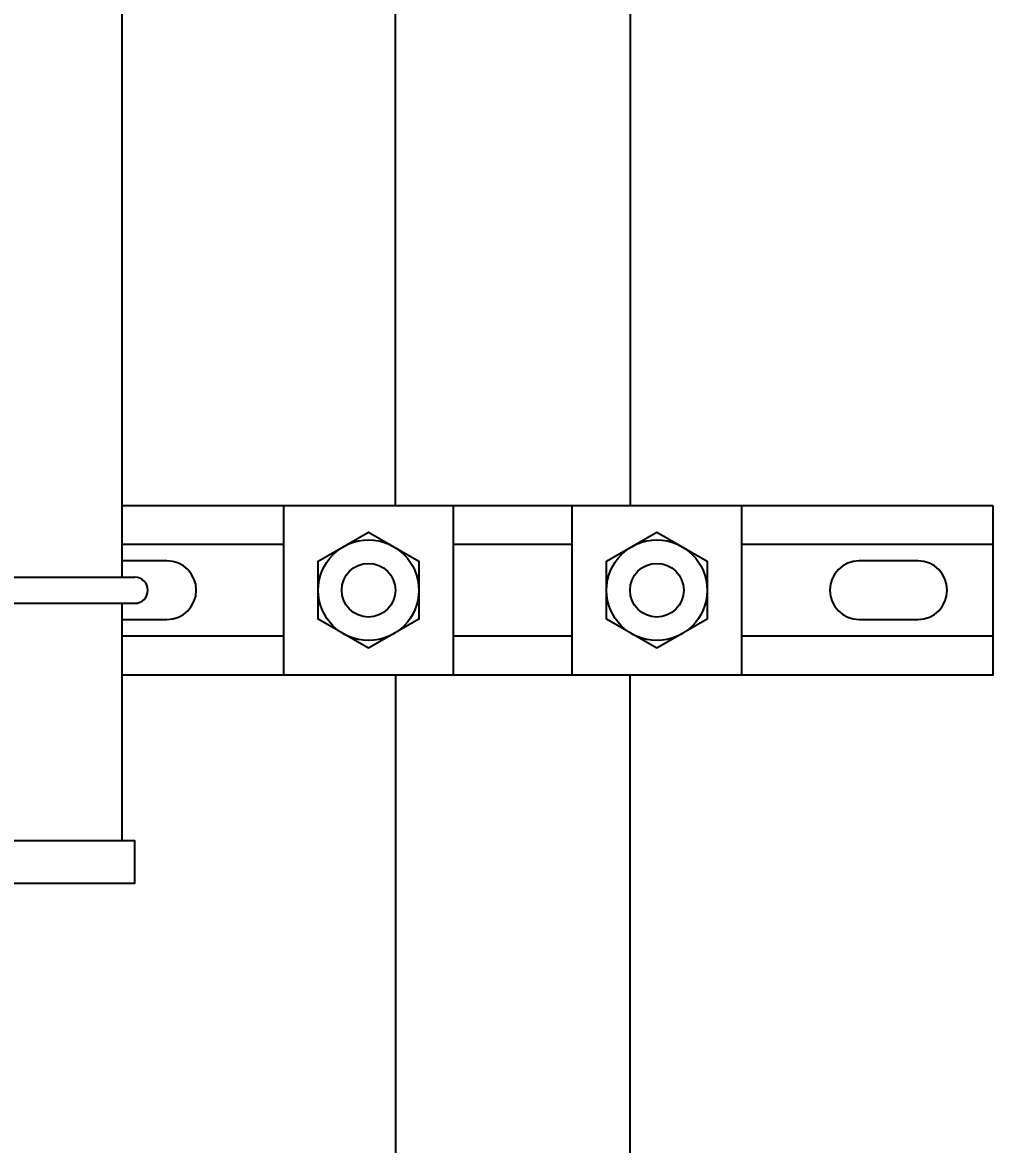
# Model space of a CAD drawing. Header units: feet. Extents: x -4 to 2246, y -9 to 1440.
# Drawn here: x 2199.296 to 2200.537, y 1385.24 to 1386.648 of the extents above; entities that cross this region are included whole.
import ezdxf
from ezdxf import colors
from ezdxf.entities.mleader import LeaderData, LeaderLine
from ezdxf.math import Vec2, Vec3

# ---------------------------------------------------------------- set-up
doc = ezdxf.new("R2010")
doc.units = ezdxf.units.FT
doc.header["$MEASUREMENT"] = 0
for name, color, linetype in [('E-COND-RGS', 4, 'Continuous'), ('E-DIM', 1, 'Continuous'), ('E-EQPM-HRDW', 230, 'Continuous'), ('G-ANNO-TEXT', 1, 'Continuous')]:
    doc.layers.add(name, color=color, linetype=linetype)
doc.styles.add('NEI-A', font='arial.ttf')
doc.dimstyles.new('NEI-A', dxfattribs={"dimtxt": 0.1, "dimasz": 0.125, "dimexe": 0.0625, "dimexo": 0.0625, "dimgap": 0.0625, "dimtad": 0, "dimtih": 1, "dimtoh": 1, "dimdec": 4, "dimzin": 3, "dimdsep": 46, "dimlunit": 4, "dimtxsty": 'NEI-A', "dimcen": 0, "dimadec": 0, "dimazin": 0, "dimtfac": 0.75, "dimtdec": 4, "dimtofl": 0, "dimtmove": 0, "dimatfit": 3, "dimfxl": 1, "dimfrac": 1, "dimtolj": 1, "dimtzin": 0, "dimarcsym": 0})

# ---------------------------------------------------------------- blocks, each defined once
blk = doc.blocks.new('*D19')
at = {"layer": 'Defpoints', "color": 0, "transparency": 16777216}
for p in [(2200.452, 1395.8979), (2206.2868, 1395.8979), (2203.985, 1381.29)]:
    blk.add_point(p, dxfattribs=at)
at = {"layer": 'E-DIM', "color": 0, "lineweight": -2, "transparency": 16777216}
for p, q in [((2200.5145, 1395.8979), (2206.3493, 1395.8979)), ((2206.2868, 1395.7729), (2206.2868, 1388.7075)), ((2206.2868, 1381.415), (2206.2868, 1388.4804)), ((2204.0475, 1381.29), (2206.3493, 1381.29))]:
    blk.add_line(p, q, dxfattribs=at)
at = {"layer": 'E-DIM', "color": 0, "transparency": 16777216}
for points in [[(2206.266, 1395.7729), (2206.3077, 1395.7729), (2206.2868, 1395.8979)], [(2206.266, 1381.415), (2206.3077, 1381.415), (2206.2868, 1381.29)]]:
    blk.add_solid(points, dxfattribs=at)
at = {"layer": 'E-DIM', "color": 0, "transparency": 16777216, "insert": (2206.2868, 1388.5939), "char_height": 0.1, "attachment_point": 5, "style": 'NEI-A'}
blk.add_mtext("\\A1;15' ", dxfattribs=at)

msp = doc.modelspace()

# ---------------------------------------------------------------- linework, layer by layer
at = {"layer": 'E-COND-RGS'}
for points in [[(2199.420662, 1389.250553), (2199.420662, 1385.951961)], [(2199.764149, 1386.042001), (2199.764149, 1389.160513)], [(2200.058827, 1389.160513), (2200.058827, 1386.042001)], [(2199.420662, 1385.919218), (2199.420662, 1385.621518)], [(2199.764149, 1385.829178), (2199.764149, 1383.3529)], [(2200.058827, 1383.3529), (2200.058827, 1385.829178)]]:
    msp.add_lwpolyline(points, dxfattribs=at)
msp.add_lwpolyline([(2199.110267, 1385.621518), (2199.436378, 1385.621518), (2199.436378, 1385.567256), (2199.110267, 1385.567256)], close=True, dxfattribs=at)
at = {"layer": 'E-EQPM-HRDW'}
for points in [[(2200.514414, 1386.042001), (2200.514414, 1385.829178), (2199.420662, 1385.829178)], [(2199.420662, 1386.042001), (2200.514414, 1386.042001)], [(2199.624055, 1385.829178), (2199.624055, 1386.042001)], [(2199.836878, 1386.042001), (2199.836878, 1385.829178)], [(2199.986097, 1385.829178), (2199.986097, 1386.042001)], [(2200.198921, 1386.042001), (2200.198921, 1385.829178)], [(2199.624055, 1385.992888), (2199.420662, 1385.992888)], [(2199.703953, 1385.992888), (2199.70344, 1385.992888)], [(2199.757494, 1385.992888), (2199.75698, 1385.992888)], [(2199.986097, 1385.992888), (2199.836878, 1385.992888)], [(2200.065996, 1385.992888), (2200.065482, 1385.992888)], [(2200.119536, 1385.992888), (2200.119022, 1385.992888)], [(2200.514414, 1385.992888), (2200.198921, 1385.992888)], [(2199.109612, 1385.951961), (2199.437033, 1385.951961)], [(2199.109612, 1385.919218), (2199.437033, 1385.919218)], [(2199.420662, 1385.878291), (2199.624055, 1385.878291)], [(2199.70344, 1385.878291), (2199.703953, 1385.878291)], [(2199.75698, 1385.878291), (2199.757494, 1385.878291)], [(2199.836878, 1385.878291), (2199.986097, 1385.878291)], [(2200.065482, 1385.878291), (2200.065996, 1385.878291)], [(2200.119022, 1385.878291), (2200.119536, 1385.878291)], [(2200.198921, 1385.878291), (2200.514414, 1385.878291)]]:
    msp.add_lwpolyline(points, dxfattribs=at)
for points in [[(2199.730467, 1385.862687), (2199.667331, 1385.899138), (2199.667331, 1385.972041), (2199.730467, 1386.008492), (2199.793602, 1385.972041), (2199.793602, 1385.899138)], [(2200.092509, 1385.862687), (2200.029374, 1385.899138), (2200.029374, 1385.972041), (2200.092509, 1386.008492), (2200.155645, 1385.972041), (2200.155645, 1385.899138)]]:
    msp.add_lwpolyline(points, close=True, dxfattribs=at)
for points in [[(2199.420662, 1385.898787), (2199.477341, 1385.898787, 1), (2199.477341, 1385.972392), (2199.420662, 1385.972392)], [(2199.793039, 1385.972366, 0.0093335), (2199.791665, 1385.972392)], [(2199.791665, 1385.898787, 0.0093335), (2199.793039, 1385.898813)]]:
    msp.add_lwpolyline(points, format="xyb", dxfattribs=at)
msp.add_lwpolyline([(2200.346578, 1385.898787), (2200.420313, 1385.898787, 1), (2200.420313, 1385.972392), (2200.346578, 1385.972392, 1)], format="xyb", close=True, dxfattribs=at)
for centre, radius in [((2199.730467, 1385.93559), 0.063135), ((2200.092509, 1385.93559), 0.063135), ((2199.730467, 1385.93559), 0.033682), ((2200.092509, 1385.93559), 0.033682)]:
    msp.add_circle(centre, radius, dxfattribs=at)
msp.add_arc((2199.437033, 1385.93559), 0.016371, 270, 90, dxfattribs=at)

# ---------------------------------------------------------------- dimensions: what is measured, and where the dimension line sits
at = {"layer": 'E-DIM'}
dim = msp.add_linear_dim(base=(2206.286825, 1395.897908), p1=(2203.985033, 1381.289967), p2=(2200.452037, 1395.897908), angle=90, text="15' ", dimstyle='NEI-A', override={"dimscale": 1, "dimlfac": 1}, dxfattribs=at)
dim.commit()
dim.dimension.update_dxf_attribs({"geometry": '*D19', "text_midpoint": (2206.286825, 1388.593937)})

# ---------------------------------------------------------------- next in the draw order: leaders
at = {"layer": 'G-ANNO-TEXT'}
ml = msp.add_multileader_mtext('Standard', dxfattribs=at)
ml.set_content('\\A1;CGB CABLE CONNECTOR ', color=256, style='NEI-A')
ml.set_leader_properties()
ml.build(insert=Vec2(0, 0))
ml.multileader.update_dxf_attribs({"dogleg_length": 0.125, "arrow_head_size": 0.282891})
ctx = ml.context
ctx.base_point, ctx.char_height, ctx.arrow_head_size, ctx.landing_gap_size, ctx.plane_origin = Vec3(2201.10091, 1385.593825), 0.15716191, 0.282891, 0.141446, Vec3(2199.542697, 1383.95064)
notes = []
notes.append((ctx, [(0, (1, 1, 0), (2200.904458, 1385.593825), (1, 0), 0.196452, [(0, [(2199.526949, 1383.978205)], 0, [])])]))
ctx.mtext.insert, ctx.mtext.width, ctx.mtext.flow_direction = Vec3(2201.242356, 1385.673746), 3.02842932, 5
ctx.mtext.has_bg_fill, ctx.mtext.bg_color, ctx.mtext.bg_scale_factor, ctx.mtext.bg_transparency, ctx.mtext.use_window_bg_color = 1, -1027028792, 1.5, 0, 1
for ctx, leaders in notes:
    for number, flags, end, landing, length, lines in leaders:
        leader = LeaderData()
        leader.index, (leader.has_last_leader_line, leader.has_dogleg_vector, leader.attachment_direction) = number, flags
        leader.last_leader_point, leader.dogleg_vector, leader.dogleg_length = Vec3(end), Vec3(landing), length
        for number, points, colour, breaks in lines:
            line = LeaderLine()
            line.index, line.vertices, line.color, line.breaks = number, Vec3.list(points), colors.encode_raw_color(colour), breaks
            leader.lines.append(line)
        ctx.leaders.append(leader)

doc.saveas('drawing.dxf')
